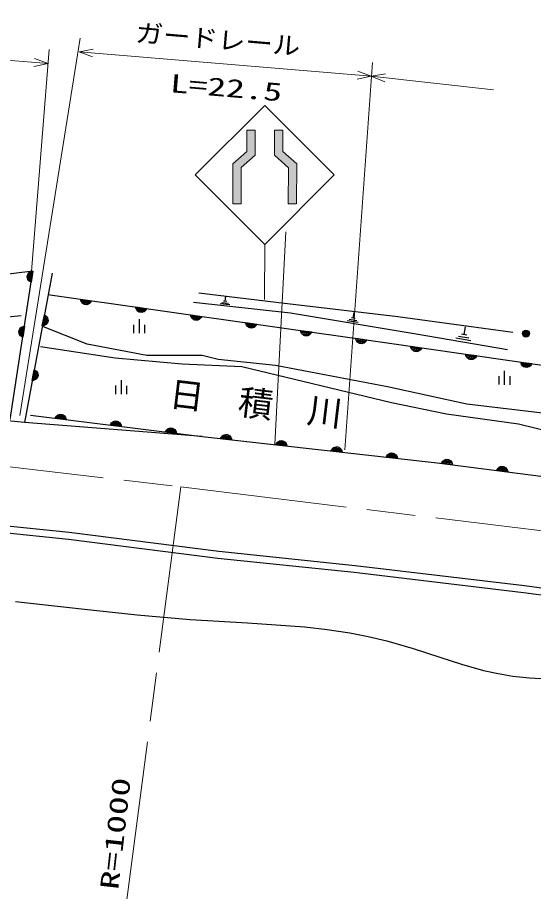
# Model space of a CAD drawing. Units: millimetres, scale not verified. Extents: x 40000 to 680000, y 20000 to 380000.
# Drawn here: x 110085 to 147227, y 261874 to 324761 of the extents above; entities that cross this region are included whole.
import ezdxf
from ezdxf.enums import TextEntityAlignment as Align

# ---------------------------------------------------------------- set-up
doc = ezdxf.new("R2010")
doc.units = ezdxf.units.MM
doc.header["$LTSCALE"] = 1000
doc.linetypes.add('CHAIN', pattern=[18.5, 12, -1.5, 3.5, -1.5])
for name, color, linetype, lineweight in [('M-BGD', 7, 'Continuous', 25), ('M-BMK', 2, 'CHAIN', 13), ('M-STR-HTXT', 7, 'Continuous', 13)]:
    doc.layers.add(name, color=color, linetype=linetype, lineweight=lineweight)
doc.styles.add('ＭＳ ゴシック', font='')
doc.styles.get('ＭＳ ゴシック').set_extended_font_data('MS Gothic')

# ---------------------------------------------------------------- blocks, each defined once
blk = doc.blocks.new('BUHIN5')
at = {"color": 7, "linetype": 'Continuous', "lineweight": 25}
for p, q in [((-371, 96), (383, 3)), ((370, 55), (-345, 143)), ((-309, 189), (344, 109)), ((314, 163), (-263, 234)), ((-210, 278), (271, 219)), ((184, 280), (-112, 316))]:
    blk.add_line(p, q, dxfattribs=at)
blk.add_lwpolyline([(-397, 49), (-354, 136), (-299, 208), (-211, 286), (-117, 323), (-20, 341), (103, 326), (192, 285), (274, 226), (340, 129), (378, 46), (397, -49)], close=True, dxfattribs=at)
blk = doc.blocks.new('BUHIN61')
at = {"color": 7, "linetype": 'Continuous', "lineweight": 25}
for p, q in [((-372, 92), (383, 8)), ((369, 60), (-347, 139)), ((-311, 186), (343, 113)), ((312, 167), (-266, 231)), ((-213, 275), (268, 222)), ((180, 282), (-116, 315))]:
    blk.add_line(p, q, dxfattribs=at)
blk.add_lwpolyline([(-398, 44), (-356, 132), (-301, 205), (-214, 283), (-121, 321), (-25, 341), (99, 327), (189, 287), (271, 229), (339, 133), (378, 51), (398, -44)], close=True, dxfattribs=at)
blk = doc.blocks.new('BUHIN71')
at = {"color": 7, "linetype": 'Continuous', "lineweight": 25}
for p, q in [((-371, 98), (383, 1)), ((370, 54), (-344, 145)), ((-308, 191), (344, 107)), ((315, 161), (-262, 235)), ((-208, 279), (272, 217)), ((185, 279), (-111, 317))]:
    blk.add_line(p, q, dxfattribs=at)
blk.add_lwpolyline([(-397, 51), (-353, 138), (-298, 209), (-209, 287), (-116, 323), (-19, 341), (104, 325), (193, 284), (275, 225), (341, 128), (379, 44), (397, -51)], close=True, dxfattribs=at)
blk = doc.blocks.new('BUHIN14')
at = {"color": 7, "linetype": 'Continuous', "lineweight": 25}
for p, q in [((369, -103), (-383, 4)), ((-370, -49), (342, -149)), ((306, -195), (-346, -103)), ((-317, -157), (259, -239)), ((205, -281), (-275, -214)), ((-189, -276), (107, -318))]:
    blk.add_line(p, q, dxfattribs=at)
blk.add_lwpolyline([(396, -56), (352, -143), (295, -213), (206, -290), (112, -325), (14, -341), (-108, -324), (-197, -281), (-278, -221), (-343, -123), (-379, -39), (-396, 56)], close=True, dxfattribs=at)
blk = doc.blocks.new('BUHIN15')
at = {"color": 7, "linetype": 'Continuous', "lineweight": 25}
for p, q in [((369, -104), (-383, 5)), ((-371, -48), (342, -150)), ((305, -195), (-346, -102)), ((-317, -156), (259, -239)), ((204, -282), (-275, -213)), ((-189, -276), (106, -318))]:
    blk.add_line(p, q, dxfattribs=at)
blk.add_lwpolyline([(396, -57), (351, -143), (295, -214), (205, -290), (111, -325), (14, -341), (-109, -324), (-198, -281), (-278, -221), (-343, -122), (-379, -38), (-396, 57)], close=True, dxfattribs=at)
blk = doc.blocks.new('BUHIN18')
at = {"color": 7, "linetype": 'Continuous', "lineweight": 25}
for p, q in [((118, 365), (-19, -383)), ((33, -372), (163, 336)), ((207, 297), (88, -350)), ((144, -323), (249, 249)), ((290, 193), (202, -283)), ((268, -200), (322, 93))]:
    blk.add_line(p, q, dxfattribs=at)
blk.add_lwpolyline([(72, 393), (157, 345), (225, 286), (298, 193), (329, 98), (342, 0), (319, -122), (273, -209), (210, -287), (109, -347), (24, -381), (-72, -393)], close=True, dxfattribs=at)
blk = doc.blocks.new('BUHIN19')
at = {"color": 7, "linetype": 'Continuous', "lineweight": 25}
for p, q in [((-275, 191), (-319, -104)), ((-283, -202), (-211, 277)), ((-154, 319), (-241, -257)), ((-197, -304), (-99, 347)), ((-45, 371), (-153, -341)), ((-106, -368), (7, 383))]:
    blk.add_line(p, q, dxfattribs=at)
blk.add_lwpolyline([(-60, -396), (-146, -350), (-216, -293), (-291, -203), (-326, -109), (-341, -11), (-323, 111), (-279, 200), (-219, 280), (-120, 344), (-36, 380), (60, 396)], close=True, dxfattribs=at)
blk = doc.blocks.new('BUHIN138')
at = {"color": 7, "linetype": 'Continuous', "lineweight": 25}
for centre, radius in [((0, 0), 250), ((0, 0), 219), ((0, 0), 188), ((0, 0), 156), ((0, 0), 125), ((0, 0), 93.8), ((0, -1), 62.5), ((0, 0), 31.2)]:
    blk.add_circle(centre, radius, dxfattribs=at)
blk = doc.blocks.new('BUHIN143')
at = {"color": 7, "linetype": 'Continuous', "lineweight": 25}
for p, q in [((-400, 102), (-400, -498)), ((0, 500), (0, -500)), ((400, 102), (400, -498))]:
    blk.add_line(p, q, dxfattribs=at)

msp = doc.modelspace()

# ---------------------------------------------------------------- hatches: boundary and pattern name
at = {"layer": 'M-STR-HTXT'}
for points in [[(126179, 311348), (126180, 313956), (127181, 314855), (127182, 316652), (126582, 316652), (126581, 315122), (125581, 314224), (125579, 311348)], [(130179, 311345), (130181, 314221), (129181, 315121), (129182, 316650), (128582, 316651), (128581, 314854), (129580, 313954), (129579, 311345)]]:
    msp.add_hatch(color=256, dxfattribs=at).paths.add_polyline_path(points)

# ---------------------------------------------------------------- linework, layer by layer
at = {"layer": 'M-BGD'}
for p, q in [((111185, 306514), (106653, 305932)), ((109570, 295844), (111185, 306514)), ((112574, 306367), (110593, 295624)), ((112274, 304827), (136354, 301410)), ((128696, 304265), (123140, 304928)), ((125042, 304346), (125081, 304708)), ((122763, 304269), (129732, 303511)), ((125363, 304083), (124671, 304158)), ((124792, 304263), (125270, 304211)), ((125164, 304333), (124920, 304360)), ((137455, 303223), (128696, 304265)), ((110353, 303298), (105528, 302790)), ((129732, 303511), (138772, 301998)), ((134391, 303112), (134115, 303158)), ((134253, 303135), (134322, 303545)), ((145742, 302087), (137455, 303223)), ((115100, 301245), (111968, 302500)), ((134602, 302812), (133817, 302945)), ((133962, 303057), (134504, 302965)), ((142234, 301944), (142329, 302508)), ((138772, 301998), (145364, 300863)), ((142423, 301912), (142044, 301976)), ((119397, 300436), (115100, 301245)), ((136354, 301410), (159397, 298082)), ((142714, 301500), (141634, 301683)), ((141833, 301836), (142579, 301710)), ((117105, 300258), (111734, 301068)), ((121939, 299808), (117105, 300258)), ((123374, 300433), (119397, 300436)), ((124538, 300164), (123374, 300433)), ((128655, 299714), (124538, 300164)), ((126236, 299626), (121939, 299808)), ((137016, 297023), (126236, 299626)), ((136712, 298187), (128655, 299714)), ((142420, 296930), (136712, 298187)), ((140954, 296214), (137016, 297023)), ((149224, 296119), (142420, 296930)), ((110593, 295624), (100385, 296580)), ((146146, 295495), (140954, 296214)), ((123368, 294614), (110593, 295624)), ((111015, 296144), (123368, 294614)), ((151248, 294238), (146146, 295495)), ((123368, 294614), (140287, 292723)), ((140287, 292723), (152909, 291104)), ((113814, 287708), (95658, 289579)), ((113757, 287211), (94875, 289157)), ((124566, 286330), (113814, 287708)), ((124509, 285833), (113757, 287211)), ((134380, 285313), (124566, 286330)), ((134324, 284816), (124509, 285833)), ((146575, 283862), (134380, 285313)), ((146513, 283365), (134324, 284816)), ((159958, 282121), (146575, 283862)), ((159894, 281625), (146513, 283365))]:
    msp.add_line(p, q, dxfattribs=at)
msp.add_lwpolyline([(109936, 282748), (114898, 282180), (118697, 281782), (122508, 281443), (126643, 281208), (130766, 280915), (132385, 280732), (134003, 280489), (135334, 280232), (136663, 279914), (138572, 279352), (140479, 278728), (142045, 278229), (143632, 277786), (144680, 277550), (145739, 277373), (146947, 277240), (148175, 277166)], dxfattribs=at)
at = {"layer": 'M-BMK'}
for p, q in [((104340, 293037), (121834, 290985)), ((121834, 290985), (117925, 261119)), ((121834, 290985), (151665, 287362))]:
    msp.add_line(p, q, dxfattribs=at)
at = {"layer": 'M-STR-HTXT'}
for p, q in [((70975, 324761), (112293, 321449)), ((110243, 296134), (114598, 323284)), ((112373, 322446), (111070, 306186)), ((114515, 322288), (135552, 320529)), ((135635, 321526), (133639, 293656)), ((135552, 320529), (144338, 319544)), ((127883, 318438), (122880, 313441)), ((132880, 313434), (127883, 318438)), ((126581, 315122), (126582, 316652)), ((127182, 316652), (126582, 316652)), ((127182, 316652), (127181, 314855)), ((128581, 314854), (128582, 316651)), ((128582, 316651), (129182, 316650)), ((129182, 316650), (129181, 315121)), ((125581, 314224), (126581, 315122)), ((129181, 315121), (130181, 314221)), ((127181, 314855), (126180, 313956)), ((129580, 313954), (128581, 314854)), ((125579, 311348), (125581, 314224)), ((126180, 313956), (126179, 311348)), ((129579, 311345), (129580, 313954)), ((130181, 314221), (130179, 311345)), ((122880, 313441), (127877, 308438)), ((127877, 308438), (132880, 313434)), ((125579, 311348), (126179, 311348)), ((129579, 311345), (130179, 311345)), ((128611, 294070), (129389, 309333)), ((127877, 308438), (127874, 304475))]:
    msp.add_line(p, q, dxfattribs=at)
for points in [[(115488, 321918), (114515, 322288), (115535, 322488)], [(111319, 321815), (112293, 321449), (111274, 321245)], [(134579, 320899), (135552, 320529), (134532, 320328)], [(136514, 320132), (135552, 320529), (136577, 320701)]]:
    msp.add_lwpolyline(points, dxfattribs=at)

# ---------------------------------------------------------------- block references
at = {"layer": 'M-BGD', "rotation": 359.96256}
for name, p in [('BUHIN19', (111123, 306105)), ('BUHIN14', (115026, 304437)), ('BUHIN14', (118986, 303875)), ('BUHIN18', (111946, 302962)), ('BUHIN14', (122947, 303313)), ('BUHIN19', (110525, 302150)), ('BUHIN143', (118834, 302548)), ('BUHIN14', (126907, 302750)), ('BUHIN14', (130867, 302188)), ('BUHIN138', (146678, 302015)), ('BUHIN14', (134828, 301626)), ('BUHIN15', (138787, 301058)), ('BUHIN15', (142746, 300487)), ('BUHIN15', (146705, 299915)), ('BUHIN18', (111221, 299028)), ('BUHIN143', (145120, 298840)), ('BUHIN143', (117543, 298168)), ('BUHIN5', (113193, 295875)), ('BUHIN5', (117163, 295383)), ('BUHIN5', (121132, 294891)), ('BUHIN61', (125105, 294420)), ('BUHIN61', (129080, 293976)), ('BUHIN61', (133055, 293532)), ('BUHIN61', (137030, 293087)), ('BUHIN71', (141004, 292631)), ('BUHIN71', (144972, 292122))]:
    msp.add_blockref(name, p, dxfattribs=at)

# ---------------------------------------------------------------- texts
at = {"layer": 'M-BGD', "style": 'ＭＳ ゴシック'}
msp.add_text('日\u3000積\u3000川', height=1833, rotation=353.163, dxfattribs=at).set_placement((120864, 296272), align=Align.BOTTOM_LEFT)
at = {"layer": 'M-BMK', "style": 'ＭＳ ゴシック', "width": 1.5}
msp.add_text('R=1000', height=1320, rotation=83.563, dxfattribs=at).set_placement((117728, 261910), align=Align.BOTTOM_LEFT)
at = {"layer": 'M-STR-HTXT', "style": 'ＭＳ ゴシック'}
for s, rotation, width, p in [('ガードレール', 355.163, 1.1, (118501, 322632)), ('L=22.5', 355.263, 1.5, (120995, 318996))]:
    msp.add_text(s, height=1320, rotation=rotation, dxfattribs=dict(at, width=width)).set_placement(p, align=Align.BOTTOM_LEFT)

doc.saveas('drawing.dxf')
